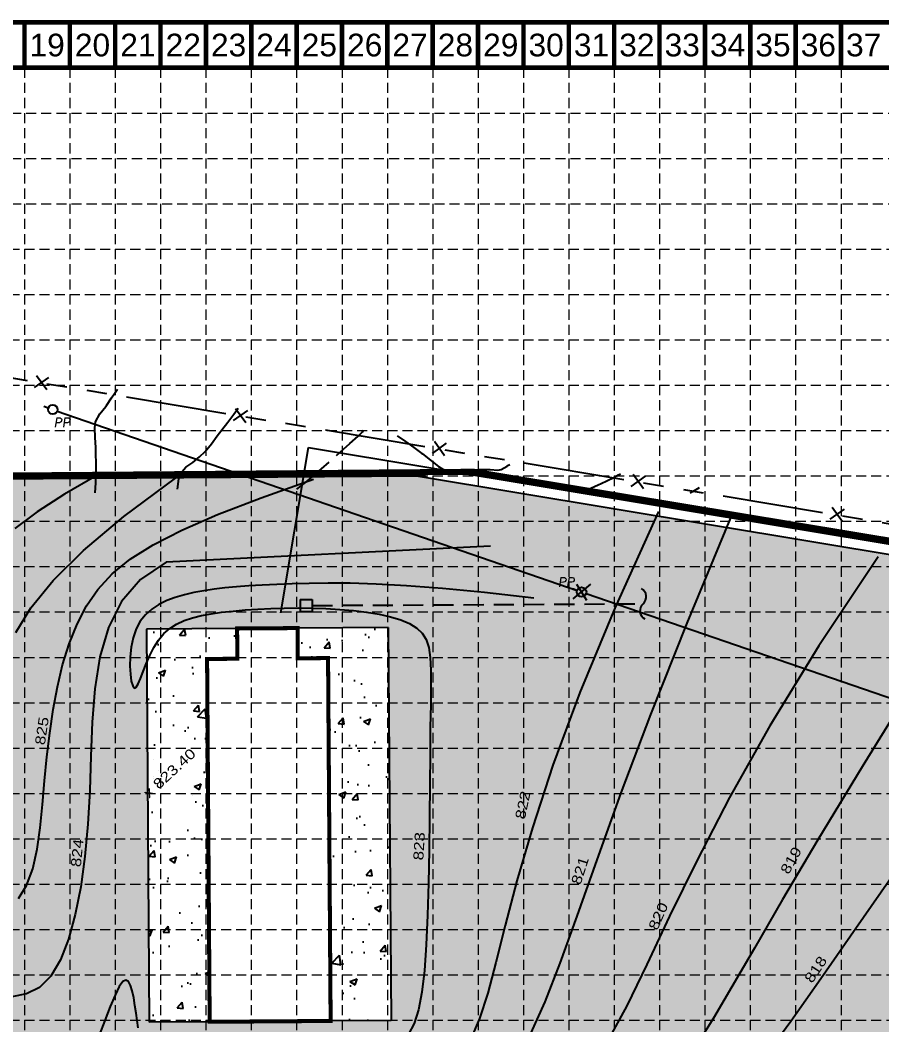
# Model space of a CAD drawing. Extents: x 1142 to 4041, y -552 to 3232.
# Drawn here: x 1568.6 to 1996, y 2733.7 to 3232.2 of the extents above; entities that cross this region are included whole.
import ezdxf
from ezdxf.enums import TextEntityAlignment as Align

# ---------------------------------------------------------------- set-up
doc = ezdxf.new("R2010")
doc.units = 0
doc.header["$LTSCALE"] = 40
doc.header["$MEASUREMENT"] = 0
doc.linetypes.add('HIDDEN', pattern=[0.375, 0.25, -0.125])
doc.linetypes.add('PHANTOM', pattern=[2.5, 1.25, -0.25, 0.25, -0.25, 0.25, -0.25])
for name, color, linetype in [('0BLDG', 3, 'CONTINUOUS'), ('0BOUNDRY', 4, 'PHANTOM'), ('0CONTOURS', 8, 'HIDDEN'), ('0DIM', 8, 'CONTINUOUS'), ('0EXFENC', 8, 'CONTINUOUS'), ('0EXIST', 8, 'CONTINUOUS'), ('0PAVING', 1, 'CONTINUOUS'), ('0POWER', 8, 'OVERHEAD_POWER'), ('0UTILITIES', 2, 'CONTINUOUS'), ('BASE', 7, 'CONTINUOUS'), ('GRID', 254, 'HIDDEN'), ('LIMITS OF DISTURBANCE', 1, 'HIDDEN'), ('yj', 2, 'CONTINUOUS')]:
    doc.layers.add(name, color=color, linetype=linetype)
doc.styles.get("Standard").update_dxf_attribs({"font": 'ARIAL.TTF'})
doc.styles.add('TEXT60', font='SIMPLEX', dxfattribs={"height": 3})
doc.linetypes.add('OVERHEAD_POWER', pattern='A,0.2,-0.08,["OHP",Standard,S=0.04,R=0,X=-0.05,Y=-0.018],-0.13', length=0.41)

# ---------------------------------------------------------------- blocks, each defined once
blk = doc.blocks.new('X100')
at = {"layer": '0EXFENC'}
for p, q in [((-3.06, 3.06), (3.06, -3.06)), ((-3.06, -3.06), (3.06, 3.06))]:
    blk.add_line(p, q, dxfattribs=at)

msp = doc.modelspace()

# ---------------------------------------------------------------- hatches: boundary and pattern name
at = {"layer": '0PAVING'}
h = msp.add_hatch(dxfattribs=at)
h.set_pattern_fill('AR-SAND', color=255, scale=10, style=0)
h.paths.add_polyline_path([(2059.23, 2896.94, -0.632832), (2075.56, 2904.68), (2245.89, 2765.23, 0.074272), (2257.05, 2758.57), (2357.3, 2717.42, -0.047546), (2360.66, 2715.65), (2414.41, 2680.47), (2427.01, 2700.36), (2426.86, 2701), (2373.81, 2735.73, 0.047546), (2366.42, 2739.62), (2266.17, 2780.77, -0.074272), (2261.09, 2783.8), (2055.65, 2951.99, 0.131104), (2034.99, 2961.35), (1766.15, 3006.01), (1430.7, 3003.62), (1433.5, 2610.65), (2059.23, 2615.1)])
h.paths.add_polyline_path([(1752.61, 2735.91), (1722.61, 2735.69), (1662.61, 2735.27), (1632.61, 2735.05), (1631.23, 2930.05), (1676.22, 2930.37), (1706.22, 2930.58), (1751.22, 2930.9)], flags=16)
h.paths.add_polyline_path([(2078.34, 2902.4), (2077.02, 2873.77), (2157.41, 2808.25), (2184.93, 2815.13)], flags=17)
h.paths.add_polyline_path([(2121.35, 2927.92), (2093.55, 2920.97), (2261.09, 2783.8, 0.074272), (2266.17, 2780.77), (2279, 2775.5), (2270.83, 2804.98)], flags=17)
h = msp.add_hatch(dxfattribs=at)
h.set_pattern_fill('AR-CONC', color=255, scale=5, style=0)
h.set_pattern_definition([(50, (5e-13, -4e-12), (35.863, -3.1376), [3.75, -41.25]), (355, (5e-13, -4e-12), (-6.93757, 37.6096), [3, -33]), (100.4514, (2.99, -0.26), (28.92547, 34.47198), [3.187, -35.0571]), (46.1842, (5e-13, 10), (53.36205, -8.27595), [5.625, -61.875]), (96.6356, (4.447, 9.31), (46.7331, 48.7059), [4.7805, -52.58565]), (351.1842, (5e-13, 10), (46.7331, 48.7059), [4.5, -49.5]), (21, (5, 7.5), (29.84535, -20.13094), [3.75, -41.25]), (326, (5, 7.5), (12.16577, 36.2575), [3, -33]), (71.4514, (7.487, 5.822), (42.01113, 16.12652), [3.187, -35.0571]), (37.5, (5e-13, -4e-12), (0.607993, 16.644693), [0, -32.6, 0, -33.5, 0, -33.125]), (7.5, (5e-13, -4e-12), (13.15348, 19.72059), [0, -19.1, 0, -31.85, 0, -12.625]), (327.5, (-11.15, -4e-12), (26.69112, -1.127744), [0, -12.5, 0, -39, 0, -51.75]), (317.5, (-16.15, -4e-12), (29.15931, 5.00525), [0, -16.25, 0, -25.9, 0, -36.75])])
h.paths.add_polyline_path([(1661.33, 2915.26), (1676.33, 2915.37), (1676.22, 2930.37), (1631.23, 2930.05), (1632.61, 2735.05), (1662.61, 2735.27)])
h.paths.add_polyline_path([(1751.22, 2930.9), (1706.22, 2930.58), (1706.33, 2915.58), (1721.33, 2915.69), (1722.61, 2735.69), (1752.61, 2735.91)])

# ---------------------------------------------------------------- linework, layer by layer
at = {"layer": '0BLDG', "color": 7, "const_width": 2}
msp.add_lwpolyline([(1662.61, 2735.27), (1661.33, 2915.26), (1676.33, 2915.37), (1676.22, 2930.37), (1706.22, 2930.58), (1706.33, 2915.58), (1721.33, 2915.69), (1722.61, 2735.69)], close=True, dxfattribs=at)
at = {"layer": '0BOUNDRY', "color": 7}
msp.add_line((1226.79, 3110.81), (2072.78, 2970.28), dxfattribs=at)
at = {"layer": '0CONTOURS', "color": 35}
for p, q in [((1614, 3044.8, 827), (1616.56, 3048.61, 827)), ((1616.56, 3048.61, 827), (1616.88, 3049.08, 827)), ((1611.12, 3040.53, 827), (1611.45, 3040.99, 827)), ((1611.45, 3040.99, 827), (1614, 3044.8, 827)), ((1606.02, 3032.91, 827), (1608.17, 3036.89, 827)), ((1608.17, 3036.89, 827), (1611.12, 3040.53, 827)), ((1671.57, 3032.8, 826), (1674.56, 3036.7, 826)), ((1674.56, 3036.7, 826), (1676.78, 3039.59, 826)), ((1605.6, 3029.92, 827), (1606.02, 3032.91, 827)), ((1668.58, 3028.91, 826), (1671.57, 3032.8, 826)), ((1605.81, 3025.04, 827), (1605.6, 3029.92, 827)), ((1663.48, 3022.04, 826), (1666.4, 3025.99, 826)), ((1666.4, 3025.99, 826), (1668.58, 3028.91, 826)), ((1732.15, 3022.15, 825), (1736.2, 3025.79, 825)), ((1736.2, 3025.79, 825), (1737.75, 3027.2, 825)), ((1737.75, 3027.2, 825), (1738.37, 3028, 825)), ((1738.37, 3028, 825), (1738.99, 3028.81, 825)), ((1755.67, 3026.01, 825), (1759.75, 3023.08, 825)), ((1606.16, 3020.15, 827), (1605.81, 3025.04, 827)), ((1660.39, 3018.24, 826), (1663.48, 3022.04, 826)), ((1728.99, 3019.31, 825), (1732.15, 3022.15, 825)), ((1759.75, 3023.08, 825), (1763.84, 3020.16, 825)), ((1606.22, 3017.11, 827), (1606.16, 3020.15, 827)), ((1606.32, 3012.25, 827), (1606.22, 3017.11, 827)), ((1657.56, 3015.54, 826), (1660.39, 3018.24, 826)), ((1714.34, 3006.26, 825), (1728.99, 3019.31, 825)), ((1763.84, 3020.16, 825), (1767.92, 3017.23, 825)), ((1767.92, 3017.23, 825), (1768.22, 3017.02, 825)), ((1768.22, 3017.02, 825), (1772.18, 3013.87, 825)), ((1606.31, 3007.4, 827), (1606.32, 3012.25, 827)), ((1650.82, 3010.36, 826), (1654.19, 3012.68, 826)), ((1654.19, 3012.68, 826), (1657.56, 3015.54, 826)), ((1772.18, 3013.87, 825), (1776.13, 3010.71, 825)), ((1776.13, 3010.71, 825), (1780.43, 3008.17, 825)), ((1807.18, 3009.17, 825), (1810.24, 3010.93, 825)), ((1810.24, 3010.93, 825), (1810.89, 3011.35, 825)), ((1810.89, 3011.35, 825), (1811.53, 3011.73, 825)), ((1606.1, 3002.61, 827), (1606.31, 3007.4, 827)), ((1647.4, 3004.68, 826), (1648, 3007.13, 826)), ((1648, 3007.13, 826), (1650.82, 3010.36, 826)), ((1710.1, 3002.8, 825), (1714.34, 3006.26, 825)), ((1780.43, 3008.17, 825), (1780.77, 3008.03, 825)), ((1780.77, 3008.03, 825), (1785.01, 3007.98, 825)), ((1785.01, 3007.98, 825), (1788.45, 3008.62, 825)), ((1788.45, 3008.62, 825), (1792.76, 3008.99, 825)), ((1792.76, 3008.99, 825), (1796.14, 3009.22, 825)), ((1796.14, 3009.22, 825), (1800.02, 3009.22, 825)), ((1800.02, 3009.22, 825), (1801.66, 3009.19, 825)), ((1801.66, 3009.19, 825), (1805.57, 3008.99, 825)), ((1805.57, 3008.99, 825), (1807.18, 3009.17, 825)), ((1863.46, 3005.49, 824), (1864.61, 3006.05, 824)), ((1864.61, 3006.05, 824), (1865.45, 3006.55, 824)), ((1865.45, 3006.55, 824), (1866.3, 3007.05, 824)), ((1605.79, 2997.63, 827), (1606.1, 3002.61, 827)), ((1646.65, 2999.43, 826), (1647.4, 3004.68, 826)), ((1705.78, 2999.41, 825), (1710.1, 3002.8, 825)), ((1849.57, 2999.03, 824), (1853.83, 3000.96, 824)), ((1853.83, 3000.96, 824), (1854.99, 3001.5, 824)), ((1854.99, 3001.5, 824), (1859.23, 3003.49, 824)), ((1859.23, 3003.49, 824), (1863.46, 3005.49, 824)), ((1902.14, 2998.21, 823), (1901, 2997.54, 823)), ((1905.39, 3000.14, 823), (1902.14, 2998.21, 823))]:
    msp.add_line(p, q, dxfattribs=at)
at = {"layer": '0DIM', "color": 7}
for p, q in [((1851.43, 2952.42), (1842.75, 2945.1)), ((1844.6, 2952.32), (1849.58, 2944.42)), ((1844.89, 2949.21), (1842.6, 2949.99)), ((1849.32, 2947.7), (1851.28, 2947.03))]:
    msp.add_line(p, q, dxfattribs=at)
msp.add_circle((1847.1, 2948.46), 2.34, dxfattribs=at)
at = {"layer": '0EXIST', "color": 7}
for p, q in [((1582.58, 3039.73), (1580.29, 3040.5)), ((1587.01, 3038.23), (1588.97, 3037.56))]:
    msp.add_line(p, q, dxfattribs=at)
msp.add_circle((1584.8, 3038.98), 2.34, dxfattribs=at)
at = {"layer": '0PAVING', "color": 7}
for p, q in [((1766.15, 3006.01), (1430.7, 3003.62)), ((1766.15, 3006.01), (2034.99, 2961.35)), ((1676.22, 2930.37), (1631.23, 2930.05)), ((1631.23, 2930.05), (1632.61, 2735.05)), ((1751.22, 2930.9), (1706.22, 2930.58)), ((1751.22, 2930.9), (1752.61, 2735.91)), ((1662.61, 2735.27), (1632.61, 2735.05)), ((1752.61, 2735.91), (1722.61, 2735.69))]:
    msp.add_line(p, q, dxfattribs=at)
at = {"layer": '0POWER', "color": 7, "ltscale": 2}
for p, q in [((1587.01, 3038.22), (1844.89, 2949.22)), ((1849.32, 2947.7), (2067.01, 2872.98))]:
    msp.add_line(p, q, dxfattribs=at)
at = {"layer": '0UTILITIES', "color": 7}
for p, q in [((1697.92, 2938.1), (1711.55, 3020.15)), ((1711.55, 3020.15), (2068.51, 2960.85)), ((1707.52, 2944.79), (1707.52, 2938.79)), ((1707.52, 2944.79), (1713.52, 2944.79)), ((1713.52, 2944.79), (1713.52, 2938.79)), ((1707.52, 2938.79), (1713.52, 2938.79))]:
    msp.add_line(p, q, dxfattribs=at)
at = {"layer": '0UTILITIES', "color": 7, "linetype": 'HIDDEN'}
msp.add_line((1713.52, 2941.79), (1877.59, 2942.65), dxfattribs=at)
at = {"layer": '0UTILITIES', "color": 7}
for centre, start, end in [((1874.53, 2946.13), 311.3184, 61.7214), ((1880.65, 2939.17), 131.3184, 241.7214)]:
    msp.add_arc(centre, 4.63, start, end, dxfattribs=at)
at = {"layer": 'BASE', "const_width": 2.25}
for points in [[(1143.25, 2331.06), (2583.25, 2331.06), (2583.25, 3231.06), (1143.25, 3231.06)], [(1165.7, 2353.55), (2560.81, 2353.51), (2560.78, 3208.57), (1165.98, 3208.59)]]:
    msp.add_lwpolyline(points, close=True, dxfattribs=at)
for points in [[(1570.75, 3208.56), (1570.75, 3231.06)], [(1593.25, 3208.56), (1593.25, 3231.06)], [(1615.75, 3208.56), (1615.75, 3231.06)], [(1638.25, 3208.56), (1638.25, 3231.06)], [(1660.75, 3208.56), (1660.75, 3231.06)], [(1683.25, 3208.56), (1683.25, 3231.06)], [(1705.75, 3208.56), (1705.75, 3231.06)], [(1728.25, 3208.56), (1728.25, 3231.06)], [(1750.75, 3208.56), (1750.75, 3231.06)], [(1773.25, 3208.56), (1773.25, 3231.06)], [(1795.75, 3208.56), (1795.75, 3231.06)], [(1818.25, 3208.56), (1818.25, 3231.06)], [(1840.75, 3208.56), (1840.75, 3231.06)], [(1863.25, 3208.56), (1863.25, 3231.06)], [(1885.75, 3208.56), (1885.75, 3231.06)], [(1908.25, 3208.56), (1908.25, 3231.06)], [(1930.75, 3208.56), (1930.75, 3231.06)], [(1953.25, 3208.56), (1953.25, 3231.06)], [(1975.75, 3208.56), (1975.75, 3231.06)]]:
    msp.add_lwpolyline(points, dxfattribs=at)
at = {"layer": 'GRID', "color": 252, "linetype": 'HIDDEN', "lineweight": 0, "ltscale": 0.5}
for p, q in [((1570.75, 3208.56), (1570.75, 2420.96)), ((1593.25, 3208.56), (1593.25, 2420.96)), ((1615.75, 3208.56), (1615.75, 2420.96)), ((1638.25, 3208.56), (1638.25, 2420.96)), ((1660.75, 3208.56), (1660.75, 2420.96)), ((1683.25, 3208.56), (1683.25, 2420.96)), ((1705.75, 3208.56), (1705.75, 2420.96)), ((1728.25, 3208.56), (1728.25, 2420.96)), ((1750.75, 3208.56), (1750.75, 2420.96)), ((1773.25, 3208.56), (1773.25, 2420.96)), ((1795.75, 3208.56), (1795.75, 2420.96)), ((1818.25, 3208.56), (1818.25, 2420.96)), ((1840.75, 3208.56), (1840.75, 2420.96)), ((1863.25, 3208.56), (1863.25, 2420.96)), ((1885.75, 3208.56), (1885.75, 2420.96)), ((1908.25, 3208.56), (1908.25, 2420.96)), ((1930.75, 3208.56), (1930.75, 2420.96)), ((1953.25, 3208.56), (1953.25, 2420.96)), ((1975.75, 3208.56), (1975.75, 2420.96)), ((1166.57, 3185.98), (2561.57, 3185.98)), ((1166.57, 3163.48), (2561.57, 3163.48)), ((1166.57, 3140.98), (2561.57, 3140.98)), ((1165.75, 3118.56), (2560.75, 3118.56)), ((1165.75, 3096.06), (2560.75, 3096.06)), ((1165.75, 3073.56), (2560.75, 3073.56)), ((1165.75, 3051.06), (2560.75, 3051.06)), ((1165.75, 3028.56), (2560.75, 3028.56)), ((1165.75, 3006.06), (2560.75, 3006.06)), ((1165.75, 2983.56), (2560.75, 2983.56)), ((1165.75, 2961.06), (2560.75, 2961.06)), ((1165.75, 2938.56), (2560.75, 2938.56)), ((1165.75, 2916.06), (2560.75, 2916.06)), ((1165.75, 2893.56), (2560.75, 2893.56)), ((1165.75, 2871.06), (2560.75, 2871.06)), ((1165.75, 2848.56), (2560.75, 2848.56)), ((1165.75, 2826.06), (2560.75, 2826.06)), ((1165.75, 2803.56), (2560.75, 2803.56)), ((1165.75, 2781.06), (2560.75, 2781.06)), ((1165.75, 2758.56), (2560.75, 2758.56)), ((1165.75, 2736.06), (2560.75, 2736.06))]:
    msp.add_line(p, q, dxfattribs=at)
at = {"layer": 'LIMITS OF DISTURBANCE', "const_width": 3}
msp.add_lwpolyline([(1288, 2606.15), (1287.95, 2614.81), (1339.97, 2614.81), (1342.81, 2665.4, -0.25276), (1394.83, 2750.02, 0.22862), (1428.88, 2800.14), (1429.12, 3005.16), (1793.67, 3008.13), (2069.07, 2962.49), (2243.8, 2819.39), (2477.01, 2722.86), (2403.47, 2610.94), (2379.37, 2610.32), (2370.79, 2613.71), (1289.82, 2606.15)], format="xyb", close=True, dxfattribs=at)
at = {"layer": 'yj', "color": 35}
for points in [[(1606.6, 3006.28), (1590.57, 2996.95), (1577.12, 2988.23), (1565.99, 2979.96)], [(1566.42, 2928.32), (1573.98, 2940.61), (1584.91, 2954.11), (1599.98, 2969.14), (1619.99, 2985.98), (1645.71, 3004.96)], [(1567.75, 2796.37), (1571.84, 2802.89), (1574.83, 2811.16), (1576.97, 2820.83), (1578.51, 2831.56), (1579.69, 2843.01), (1580.74, 2854.82), (1581.9, 2866.71), (1583.27, 2878.52), (1584.96, 2890.14), (1587.07, 2901.46), (1589.68, 2912.37), (1592.89, 2922.76), (1596.81, 2932.52), (1601.51, 2941.54), (1607.18, 2949.78), (1614.24, 2957.41), (1623.21, 2964.69), (1634.57, 2971.86), (1648.84, 2979.17), (1666.53, 2986.86), (1688.13, 2995.19), (1714.15, 3004.41)], [(1885.2, 2988.42), (1863.5, 2940.49), (1846.28, 2898.69), (1832.9, 2862.54), (1822.7, 2831.55), (1815.02, 2805.23), (1809.21, 2783.09), (1804.61, 2764.65), (1800.57, 2749.4), (1796.51, 2736.9), (1792.18, 2726.81)], [(1921.02, 2985.28), (1899.21, 2933.06), (1881.26, 2887.76), (1866.57, 2848.81), (1854.57, 2815.64), (1844.67, 2787.68), (1836.28, 2764.36), (1828.83, 2745.12), (1821.72, 2729.39)], [(1994.25, 2965.99), (1964.76, 2921.8), (1940.43, 2882.07), (1920.49, 2846.61), (1904.19, 2815.2), (1890.75, 2787.64), (1879.43, 2763.72), (1869.44, 2743.24), (1860.04, 2725.99)], [(1641.07, 2963.2), (1628.29, 2954.66), (1618.91, 2943.73), (1612.38, 2930.8), (1608.15, 2916.27), (1605.66, 2900.52), (1604.36, 2883.96), (1603.69, 2866.97), (1603.12, 2849.96), (1602.16, 2833.29), (1600.68, 2817.3), (1598.63, 2802.27), (1595.98, 2788.52), (1592.65, 2776.34), (1588.62, 2766.04), (1583.83, 2757.92), (1578.23, 2752.28), (1571.79, 2749.18), (1564.53, 2747.7), (1556.5, 2746.7), (1547.73, 2745.01), (1538.26, 2741.48), (1528.14, 2734.94), (1517.4, 2724.25)], [(1823.39, 2945.44), (1798.94, 2948.21), (1778.02, 2950.23), (1760.23, 2951.6), (1745.14, 2952.43), (1732.34, 2952.83), (1721.42, 2952.9), (1711.96, 2952.75), (1703.56, 2952.48), (1695.85, 2952.18), (1688.72, 2951.85), (1682.1, 2951.48), (1675.95, 2951.03), (1670.2, 2950.5), (1664.8, 2949.86), (1659.67, 2949.09), (1654.77, 2948.17), (1650.06, 2947.09), (1645.56, 2945.78), (1641.34, 2944.19), (1637.44, 2942.28), (1633.92, 2939.97), (1630.83, 2937.22), (1628.22, 2933.97), (1626.15, 2930.17), (1624.66, 2925.8), (1623.69, 2921.1), (1623.17, 2916.33), (1623.06, 2911.75), (1623.27, 2907.65), (1623.75, 2904.28), (1624.43, 2901.92), (1625.25, 2900.84), (1626.15, 2901.22), (1627.16, 2902.88), (1628.3, 2905.55), (1629.62, 2908.96), (1631.13, 2912.85), (1632.89, 2916.94), (1634.91, 2920.97), (1637.23, 2924.66), (1639.89, 2927.81), (1642.89, 2930.42), (1646.24, 2932.56), (1649.95, 2934.29), (1654.03, 2935.67), (1658.49, 2936.78), (1663.33, 2937.66), (1668.56, 2938.4), (1674.19, 2939.04), (1680.17, 2939.58), (1686.44, 2940.01), (1692.95, 2940.33), (1699.64, 2940.52), (1706.47, 2940.58), (1713.38, 2940.5), (1720.31, 2940.27), (1727.21, 2939.87), (1733.96, 2939.29), (1740.46, 2938.5), (1746.61, 2937.48), (1752.28, 2936.2), (1757.37, 2934.64), (1761.77, 2932.78), (1765.37, 2930.6), (1768.09, 2928.03), (1770.03, 2924.89), (1771.3, 2920.94), (1772.03, 2915.97), (1772.35, 2909.74), (1772.38, 2902.03), (1772.23, 2892.62), (1772.05, 2881.27), (1771.91, 2867.9), (1771.81, 2852.92), (1771.68, 2836.9), (1771.49, 2820.4), (1771.19, 2803.96), (1770.72, 2788.15), (1770.04, 2773.53), (1769.09, 2760.65), (1767.82, 2749.93), (1766.16, 2741.27), (1764, 2734.4), (1761.26, 2729.07)], [(2013.35, 2905.68), (1986.17, 2861.8), (1964.24, 2825.52), (1946.73, 2795.86), (1932.81, 2771.87), (1921.67, 2752.57), (1912.46, 2737), (1904.38, 2724.19)], [(2003.3, 2810.48), (1983.03, 2781.49), (1965.72, 2756.61), (1950.85, 2735.49), (1937.89, 2717.81)], [(1627.13, 2732.29), (1626.59, 2735.83), (1626.08, 2739.56), (1625.54, 2743.41), (1624.93, 2747.17), (1624.21, 2750.56), (1623.35, 2753.32), (1622.31, 2755.19), (1621.06, 2755.9), (1619.55, 2755.18), (1617.76, 2752.77), (1615.66, 2748.53), (1613.27, 2742.79), (1610.63, 2735.99), (1607.77, 2728.59)]]:
    msp.add_lwpolyline(points, dxfattribs=at)
at = {"layer": 'yj', "color": 35, "elevation": 824}
msp.add_lwpolyline([(1801.84, 2971.17), (1641.07, 2963.2)], dxfattribs=at)

# ---------------------------------------------------------------- block references
at = {"layer": '0EXFENC', "rotation": 350.5940755726755}
for p in [(1579.29, 3052.42), (1677.95, 3036.07), (1776.6, 3019.73), (1875.26, 3003.39), (1973.92, 2987.05)]:
    msp.add_blockref('X100', p, dxfattribs=at)

# ---------------------------------------------------------------- texts
at = {"layer": '0DIM', "color": 7, "style": 'TEXT60', "oblique": 10}
msp.add_text('PP', height=4.5, rotation=0.2184, dxfattribs=at).set_placement((1835.28, 2951.12, -690.24))
at = {"layer": '0EXIST', "color": 7, "style": 'TEXT60', "oblique": 10}
msp.add_text('PP', height=4.5, rotation=0.2184, dxfattribs=at).set_placement((1585.21, 3030.3, -690.24))
at = {"layer": 'BASE'}
for s, p in [('19', (1582, 3219.81)), ('20', (1604.5, 3219.81)), ('21', (1627, 3219.81)), ('22', (1649.5, 3219.81)), ('23', (1672, 3219.81)), ('24', (1694.5, 3219.81)), ('25', (1717, 3219.81)), ('26', (1739.5, 3219.81)), ('27', (1762, 3219.81)), ('28', (1784.5, 3219.81)), ('29', (1807, 3219.81)), ('30', (1829.5, 3219.81)), ('31', (1852, 3219.81)), ('32', (1874.5, 3219.81)), ('33', (1897, 3219.81)), ('34', (1919.5, 3219.81)), ('35', (1942, 3219.81)), ('36', (1964.5, 3219.81)), ('37', (1987, 3219.81))]:
    msp.add_text(s, height=11.25, dxfattribs=at).set_placement(p, align=Align.MIDDLE_CENTER)
at = {"layer": 'yj', "color": 35, "width": 1.2}
for s, rotation, p in [('825', 81.3529, (1579.38, 2879.59)), ('x 823.40', 42.5977, (1642.69, 2858.62)), ('822', 77.8512, (1817.92, 2842.79)), ('823', 86.5454, (1766.47, 2822.38)), ('824', 84.3645, (1596.87, 2819.02)), ('819', 60.8575, (1950.94, 2815.34)), ('821', 71.9963, (1846.26, 2810.25)), ('820', 66.1016, (1885.1, 2787.67)), ('818', 56.5134, (1963.18, 2761.26))]:
    msp.add_text(s, height=5, rotation=rotation, dxfattribs=at).set_placement(p, align=Align.MIDDLE_CENTER)

doc.saveas('drawing.dxf')
